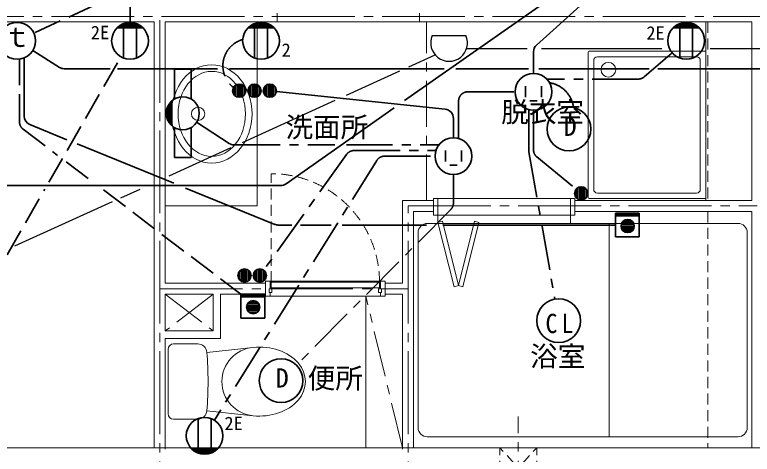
# Model space of a CAD drawing. Units: millimetres at full size, sheet at 1:50; details may follow other scales. Extents: x -9674 to 9699, y -6794 to 6791.
# Drawn here: x -2142 to 1870, y -2247 to 142 of the extents above; entities that cross this region are included whole.
import ezdxf
from ezdxf.enums import TextEntityAlignment as Align

# ---------------------------------------------------------------- set-up
doc = ezdxf.new("R2010")
doc.units = ezdxf.units.MM
doc.header["$LTSCALE"] = 50
for name, pattern in [('CHAIN1', [8, 5, -1, 1, -1]), ('CHAIN2', [12, 9, -1, 1, -1]), ('DASHED1', [1.8, 1.2, -0.6]), ('DASHED3', [4, 3, -1])]:
    doc.linetypes.add(name, pattern=pattern)
for name, color, linetype, lineweight in [('1-0_芯', 134, 'CHAIN2', 9), ('1-2_間仕切', 134, 'Continuous', 9), ('1-3_建具', 134, 'Continuous', 9), ('1-4_仕上げ', 134, 'Continuous', 9), ('1-5_設備', 134, 'Continuous', 9), ('1-7_その他', 134, 'DASHED1', 9), ('1-8_ハッチ', 134, 'Continuous', 9), ('1-C_梁', 134, 'DASHED1', 9), ('1-D_記号', 134, 'CHAIN1', 9), ('2-0_芯', 2, 'Continuous', 35), ('2-E', 2, 'Continuous', 35), ('3-3', 1, 'Continuous', 25), ('3-E', 3, 'Continuous', 35)]:
    doc.layers.add(name, color=color, linetype=linetype, lineweight=lineweight)
doc.layers.add('1-A_文字', color=134, linetype='Continuous')
doc.styles.add('ＭＳ ゴシック', font='')
doc.styles.get('ＭＳ ゴシック').set_extended_font_data('MS Gothic')

msp = doc.modelspace()

# ---------------------------------------------------------------- linework, layer by layer
at = {"layer": '1-0_芯'}
for p, q in [((-8542.5, 132.91), (8067.5, 132.91)), ((-1352.5, -3337.09), (-1352.5, 132.91)), ((-2.5, -897.09), (1897.5, -897.09)), ((-2.5, -3337.09), (-2.5, -897.09)), ((-1352.5, -1347.09), (-2.5, -1347.09))]:
    msp.add_line(p, q, dxfattribs=at)
at = {"layer": '1-2_間仕切'}
for p, q in [((-715, 150.41), (-715, 102.91)), ((60, 150.41), (60, 102.91)), ((-2392.5, 102.91), (-1382.5, 102.91)), ((-1382.5, -2212.09), (-1382.5, 102.91)), ((-1322.5, -1317.09), (-1322.5, 102.91)), ((-1322.5, 102.91), (-715, 102.91)), ((60, 102.91), (1867.5, 102.91)), ((1867.5, 102.91), (1867.5, -867.09)), ((-32.5, -1317.09), (-32.5, -867.09)), ((-32.5, -867.09), (135.5, -867.09)), ((905.5, -867.09), (1867.5, -867.09)), ((27.5, -927.09), (135.5, -927.09)), ((27.5, -927.09), (27.5, -2212.09)), ((905.5, -927.09), (1867.5, -927.09)), ((1867.5, -927.09), (1867.5, -2212.09)), ((-1322.5, -1317.09), (-777.5, -1317.09)), ((-152.5, -1307.09), (-752.5, -1307.09)), ((-127.5, -1317.09), (-32.5, -1317.09)), ((-1322.5, -1577.09), (-1322.5, -1377.09)), ((-1322.5, -1377.09), (-1062.5, -1377.09)), ((-1062.5, -1577.09), (-1062.5, -1377.09)), ((-1022.5, -1617.09), (-1022.5, -1377.09)), ((-1022.5, -1377.09), (-777.5, -1377.09)), ((-127.5, -1377.09), (-32.5, -1377.09)), ((-32.5, -1377.09), (-32.5, -2219.59)), ((-1062.5, -1577.09), (-1322.5, -1577.09)), ((-1022.5, -1617.09), (-1322.5, -1617.09)), ((-1322.5, -2219.59), (-1322.5, -1617.09))]:
    msp.add_line(p, q, dxfattribs=at)
at = {"layer": '1-3_建具'}
for p, q in [((60, 102.91), (-715, 102.91)), ((135.5, -947.09), (135.5, -857.09)), ((160.5, -857.09), (135.5, -857.09)), ((160.5, -857.09), (160.5, -947.09)), ((880.5, -857.09), (160.5, -857.09)), ((880.5, -947.09), (880.5, -857.09)), ((905.5, -857.09), (880.5, -857.09)), ((905.5, -857.09), (905.5, -947.09)), ((160.5, -947.09), (135.5, -947.09)), ((880.5, -947.09), (160.5, -947.09)), ((905.5, -947.09), (880.5, -947.09)), ((184.75, -981.02), (160.5, -987.09)), ((272.07, -1330.27), (184.75, -981.02)), ((272.07, -1330.27), (359.38, -981.02)), ((359.38, -981.02), (383.63, -987.09)), ((-777.5, -1307.09), (-777.5, -1387.09)), ((-752.5, -1307.09), (-777.5, -1307.09)), ((-752.5, -1347.09), (-752.5, -1307.09)), ((-747.5, -1342.09), (-747.5, -1312.09)), ((-747.5, -1312.09), (-157.5, -1312.09)), ((-157.5, -1312.09), (-157.5, -1342.09)), ((-127.5, -1307.09), (-152.5, -1307.09)), ((-152.5, -1347.09), (-152.5, -1307.09)), ((-127.5, -1307.09), (-127.5, -1387.09)), ((-757.5, -1347.09), (-757.5, -1367.09)), ((-742.5, -1347.09), (-757.5, -1347.09)), ((-157.5, -1342.09), (-747.5, -1342.09)), ((-742.5, -1367.09), (-742.5, -1347.09)), ((-162.5, -1347.09), (-162.5, -1367.09)), ((272.07, -1330.27), (247.81, -1336.34)), ((272.07, -1330.27), (296.32, -1336.34)), ((-752.5, -1387.09), (-777.5, -1387.09)), ((-757.5, -1367.09), (-742.5, -1367.09)), ((-752.5, -1387.09), (-752.5, -1367.09)), ((-752.5, -1387.09), (-152.5, -1387.09)), ((-162.5, -1367.09), (-147.5, -1367.09)), ((-152.5, -1387.09), (-152.5, -1367.09)), ((-127.5, -1387.09), (-152.5, -1387.09))]:
    msp.add_line(p, q, dxfattribs=at)
at = {"layer": '1-3_建具', "linetype": 'DASHED1'}
msp.add_line((-747.5, -1312.09), (-747.5, -722.09), dxfattribs=at)
at = {"layer": '1-3_建具'}
msp.add_lwpolyline([(-147.5, -1367.09), (-147.5, -1347.09), (-162.5, -1347.09)], dxfattribs=at)
at = {"layer": '1-3_建具', "linetype": 'DASHED1'}
msp.add_arc((-747.5, -1312.09), 590, 0, 90, dxfattribs=at)
at = {"layer": '1-4_仕上げ'}
msp.add_line((-232.5, -1387.09), (-232.5, -2212.09), dxfattribs=at)
at = {"layer": '1-5_設備'}
for p, q in [((1617.5, 102.91), (1617.5, -867.09)), ((977.5, -852.09), (977.5, -62.09)), ((982.5, -57.09), (1617.5, -57.09)), ((1007.5, -807.09), (1007.5, -107.09)), ((1027.5, -87.09), (1567.5, -87.09)), ((1587.5, -807.09), (1587.5, -107.09)), ((1567.5, -827.09), (1027.5, -827.09)), ((1617.5, -857.09), (982.5, -857.09)), ((160.5, -947.09), (160.5, -992.09)), ((880.5, -947.09), (880.5, -992.09)), ((102.5, -992.09), (1792.5, -992.09)), ((160.5, -987.09), (247.81, -1336.34)), ((383.63, -987.09), (296.32, -1336.34)), ((1092.5, -992.09), (1092.5, -2152.09)), ((52.5, -1042.09), (52.5, -2102.09)), ((1842.5, -2102.09), (1842.5, -1042.09)), ((-1307.5, -1677.09), (-1307.5, -2027.09)), ((-1277.5, -1647.09), (-1146.25, -1647.09)), ((-1096.41, -1693.09), (-845.35, -1666.44)), ((-1096.41, -2011.08), (-845.35, -2037.74)), ((-1277.5, -2057.09), (-1146.25, -2057.09)), ((1792.5, -2152.09), (102.5, -2152.09))]:
    msp.add_line(p, q, dxfattribs=at)
msp.add_lwpolyline([(-1322.5, -897.09), (-822.5, -897.09), (-822.5, 102.91)], dxfattribs=at)
for centre, radius in [((1087.5, -157.09), 40), ((-1144.26, -397.09), 36)]:
    msp.add_circle(centre, radius, dxfattribs=at)
for centre, radius, start, end in [((982.5, -62.09), 5, 90, 180), ((1027.5, -107.09), 20, 90, 180), ((1567.5, -107.09), 20, 0, 90), ((1027.5, -807.09), 20, 180, 270), ((1567.5, -807.09), 20, 270, 0), ((982.5, -852.09), 5, 180, 270), ((102.5, -1042.09), 50, 90, 180), ((1792.5, -1042.09), 50, 0, 90), ((-1277.5, -1677.09), 30, 90, 180), ((-1146.25, -1697.09), 50, 4.58409, 90), ((-828.23, -1852.09), 186.44, 95.26901, 264.731), ((-3079.44, -1852.09), 1989.39, 355.41592, 4.58409), ((-1277.5, -2027.09), 30, 180, 270), ((-1146.25, -2007.09), 50, 270, 355.41592), ((102.5, -2102.09), 50, 180, 270), ((1792.5, -2102.09), 50, 270, 0)]:
    msp.add_arc(centre, radius, start, end, dxfattribs=at)
for major_axis, ratio in [((0, 267), 0.8202), ((0, 231), 0.7922)]:
    msp.add_ellipse((-1069.86, -397.09), major_axis=major_axis, ratio=ratio, dxfattribs=at)
msp.add_ellipse((-810.31, -1852.09), major_axis=(250, 0), ratio=0.75, start_param=4.5717765, end_param=7.9945944, dxfattribs=at)
at = {"layer": '1-7_その他', "linetype": 'CHAIN1'}
for p, q in [((-1322.5, -1377.09), (-1062.5, -1577.09)), ((-1062.5, -1377.09), (-1322.5, -1577.09)), ((-32.5, -2212.09), (-232.5, -1387.09)), ((597.5, -2532.09), (597.5, -2042.09))]:
    msp.add_line(p, q, dxfattribs=at)
at = {"layer": '1-7_その他'}
for p, q in [((497.5, -2432.09), (497.5, -2212.09)), ((497.5, -2432.09), (697.5, -2212.09)), ((697.5, -2432.09), (497.5, -2212.09)), ((697.5, -2432.09), (697.5, -2212.09))]:
    msp.add_line(p, q, dxfattribs=at)
at = {"layer": '1-8_ハッチ'}
msp.add_line((5672.5, -2212.09), (-6707.5, -2212.09), dxfattribs=at)
at = {"layer": '1-C_梁'}
for p, q in [((1627.5, 102.91), (1627.5, -867.09)), ((1627.5, -927.09), (1627.5, -2212.09))]:
    msp.add_line(p, q, dxfattribs=at)
at = {"layer": '1-D_記号'}
msp.add_line((97.5, -867.09), (97.5, 102.91), dxfattribs=at)
at = {"layer": '2-0_芯'}
for p, q in [((-21.15, -325.05), (1483.47, 730.33)), ((696.76, -23.13), (1483.47, 685.49)), ((-1514.53, 255.36), (-1514.53, 99.8)), ((-1567.21, 84.79), (-1461.85, 84.79)), ((-1555.99, 90.79), (-1473.06, 90.79)), ((-1549.53, 93.47), (-1549.53, -93.92)), ((-1538.85, 96.79), (-1490.21, 96.79)), ((-1479.53, 93.47), (-1479.53, -93.92)), ((-749.12, 85.12), (-854.48, 85.12)), ((-760.34, 91.12), (-843.27, 91.12)), ((-836.8, 93.8), (-836.8, -93.6)), ((-777.48, 97.12), (-826.12, 97.12)), ((-766.8, 93.8), (-766.8, -93.6)), ((1563.57, 85.12), (1458.21, 85.12)), ((1552.35, 91.12), (1469.42, 91.12)), ((1475.89, 93.8), (1475.89, -93.6)), ((1535.21, 97.12), (1486.57, 97.12)), ((1545.89, 93.8), (1545.89, -93.6)), ((-1585.94, 69.79), (-1443.11, 69.79)), ((-1582.87, 72.79), (-1446.19, 72.79)), ((-1575.84, 78.79), (-1453.22, 78.79)), ((-730.39, 70.11), (-873.22, 70.11)), ((-733.46, 73.12), (-870.15, 73.12)), ((-740.49, 79.12), (-863.11, 79.12)), ((1582.3, 70.11), (1439.47, 70.11)), ((1579.23, 73.12), (1442.54, 73.12)), ((1572.2, 79.12), (1449.58, 79.12)), ((680.22, -60.28), (680.22, -177.07)), ((-940.25, -240.61), (-940.25, -301.53)), ((-930.65, -236.36), (-930.65, -305.77)), ((-921.05, -235.06), (-921.05, -307.07)), ((-911.45, -236.36), (-911.45, -305.77)), ((-901.84, -240.61), (-901.84, -301.53)), ((-856.9, -240.61), (-856.9, -301.53)), ((-847.3, -236.36), (-847.3, -305.77)), ((-837.7, -235.06), (-837.7, -307.07)), ((-828.1, -236.36), (-828.1, -305.77)), ((-818.5, -240.61), (-818.5, -301.53)), ((-773.55, -240.61), (-773.55, -301.53)), ((-763.95, -236.36), (-763.95, -305.77)), ((-754.35, -235.06), (-754.35, -307.07)), ((-744.75, -236.36), (-744.75, -305.77)), ((-735.15, -240.61), (-735.15, -301.53)), ((-949.85, -249.46), (-949.85, -292.67)), ((-892.24, -249.46), (-892.24, -292.67)), ((-866.51, -249.46), (-866.51, -292.67)), ((-808.89, -249.46), (-808.89, -292.67)), ((-783.16, -249.46), (-783.16, -292.67)), ((-725.55, -249.46), (-725.55, -292.67)), ((199.79, -372.03), (-718.54, -274.86)), ((-1307.42, -435.43), (-1307.42, -352.3)), ((-1301.42, -445.32), (-1301.42, -342.2)), ((-1295.42, -452.98), (-1295.42, -334.53)), ((-1289.42, -459.22), (-1289.42, -328.3)), ((-1286.42, -461.93), (-1286.42, -325.59)), ((-1313.42, -421.02), (-1313.42, -366.5)), ((-666.06, -777.4), (-77.13, -364.31)), ((244.53, -421.75), (244.53, -526.69)), ((-1272.64, -633.81), (-1272.64, -471.72)), ((-1182.62, -471.72), (-1182.62, -633.81)), ((-1182.62, -633.81), (-1272.64, -633.81)), ((-694.77, -786.46), (-2807.44, -786.46)), ((919.99, -798.98), (919.99, -859.9)), ((929.59, -794.74), (929.59, -864.14)), ((939.2, -793.43), (939.2, -865.45)), ((948.8, -794.74), (948.8, -864.14)), ((958.4, -798.98), (958.4, -859.9)), ((910.39, -807.84), (910.39, -851.04)), ((968, -807.84), (968, -851.04)), ((-901.23, -1241.1), (-901.23, -1310.51)), ((-891.63, -1239.8), (-891.63, -1311.82)), ((-882.03, -1241.1), (-882.03, -1310.51)), ((-817.89, -1241.1), (-817.89, -1310.51)), ((-808.28, -1239.8), (-808.28, -1311.82)), ((-798.68, -1241.1), (-798.68, -1310.51)), ((-920.44, -1254.2), (-920.44, -1297.41)), ((-910.84, -1245.35), (-910.84, -1306.27)), ((-872.43, -1245.35), (-872.43, -1306.27)), ((-862.83, -1254.2), (-862.83, -1297.41)), ((-837.09, -1254.2), (-837.09, -1297.41)), ((-827.49, -1245.35), (-827.49, -1306.27)), ((-789.08, -1245.35), (-789.08, -1306.27)), ((-779.48, -1254.2), (-779.48, -1297.41)), ((-1143.81, -2240.46), (-1143.81, -2053.07)), ((-1073.81, -2240.46), (-1073.81, -2053.07)), ((-1037.4, -2216.78), (-1180.23, -2216.78)), ((-1040.47, -2219.79), (-1177.15, -2219.79)), ((-1047.5, -2225.79), (-1170.12, -2225.79)), ((-1056.13, -2231.79), (-1161.49, -2231.79)), ((-1067.35, -2237.79), (-1150.28, -2237.79)), ((-1084.49, -2243.79), (-1133.13, -2243.79))]:
    msp.add_line(p, q, dxfattribs=at)
at = {"layer": '2-0_芯', "linetype": 'CHAIN1'}
for p, q in [((1282.07, -195.84), (1434.91, -64.96)), ((1249.55, -207.86), (752.4, -207.86)), ((322.81, -277.07), (580.23, -277.07)), ((272.81, -327.07), (272.81, -530.78)), ((654.71, -595.53), (654.71, -373.75)), ((680.22, -592.75), (680.22, -377.06)), ((-974.91, -557.81), (-1152.12, -442.77)), ((-947.68, -565.87), (-400.91, -565.87)), ((-336.94, -565.87), (165.16, -565.87)), ((-295.57, -596.28), (149.27, -596.28)), ((-336.21, -617.15), (-787.31, -1246.54)), ((-129.86, -626.69), (144.53, -626.69)), ((655.47, -604.19), (796.18, -1404.08)), ((698.45, -631.36), (911.39, -806.56)), ((-172.25, -650.16), (-1055.75, -2061.98)), ((244.53, -881.41), (244.53, -726.68)), ((230.03, -916.62), (-609.17, -1762.67))]:
    msp.add_line(p, q, dxfattribs=at)
at = {"layer": '2-0_芯'}
msp.add_lwpolyline([(-1272.64, -315.8), (-1272.64, -153.71), (-1182.62, -153.71), (-1182.62, -315.8)], dxfattribs=at)
for centre, radius in [((-1514.53, -0.22), 100.02), ((-801.8, 0.1), 100.02), ((1510.89, 0.1), 100.02), ((680.22, -277.07), 100), ((-921.05, -271.07), 36.01), ((-837.7, -271.07), 36.01), ((-754.35, -271.07), 36.01), ((-1227.63, -393.76), 90.02), ((244.53, -626.69), 100), ((939.2, -829.44), 36.01), ((-891.63, -1275.81), 36.01), ((-808.28, -1275.81), 36.01), ((-1108.81, -2146.77), 100.02)]:
    msp.add_circle(centre, radius, dxfattribs=at)
at = {"layer": '2-0_芯', "linetype": 'CHAIN1'}
for centre, radius, start, end in [((-861.43, -135.48), 148.11, 105.72973, 232.29939), ((1249.55, -157.86), 50, 270, 310.57453), ((741.58, -383.63), 158.1, 7.48299, 80.7004), ((322.81, -327.07), 50, 90, 180), ((-947.68, -515.87), 50, 237.01193, 270), ((-295.57, -646.28), 50, 90, 144.36985), ((704.71, -595.53), 50, 180, 189.97717), ((730.22, -592.75), 50, 180, 230.55299), ((-129.86, -676.69), 50, 90, 147.96194), ((194.53, -881.41), 50, 315.23301, 360)]:
    msp.add_arc(centre, radius, start, end, dxfattribs=at)
at = {"layer": '2-0_芯'}
for centre, start, end in [((730.22, -60.28), 132.01048, 180), ((194.53, -421.75), 0, 83.95974), ((-694.77, -736.46), 270, 305.04672)]:
    msp.add_arc(centre, 50, start, end, dxfattribs=at)
at = {"layer": '2-E', "linetype": 'DASHED3'}
for p, q in [((-1956.67, -768.84), (-1564.4, -86.92)), ((-2681.61, -2029.09), (-1978.67, -807.09))]:
    msp.add_line(p, q, dxfattribs=at)
at = {"layer": '2-E'}
for p, q in [((637.15, -247.07), (637.15, -307.07)), ((723.29, -247.07), (723.29, -307.07)), ((700.22, -326.4), (660.22, -326.4)), ((201.45, -596.69), (201.45, -656.69)), ((287.6, -596.69), (287.6, -656.69)), ((264.53, -676.02), (224.53, -676.02))]:
    msp.add_line(p, q, dxfattribs=at)
for centre in [(873.35, -479.15), (816.76, -1521.06), (-692.82, -1847)]:
    msp.add_circle(centre, 118.77, dxfattribs=at)
at = {"layer": '3-3'}
for p, q in [((129.45, 29), (312.82, 29)), ((1.95, -140.69), (144.85, -75.7)), ((316.56, -41.01), (645.95, -41.01)), ((722.76, -41.01), (1378.76, -41.01)), ((1640.33, -41.01), (2190.72, -41.01)), ((-337.15, -294.89), (-47.06, -162.98)), ((-902.39, -551.94), (-398.35, -322.73)), ((-1301.99, -733.66), (-964.1, -580)), ((-1563.84, -852.74), (-1459.85, -805.45)), ((-2140.49, -1114.97), (-1609.57, -873.54))]:
    msp.add_line(p, q, dxfattribs=at)
msp.add_arc((221.14, -11), 100.03, 156.4305, 23.56947, dxfattribs=at)
at = {"layer": '3-E', "linetype": 'DASHED3'}
for p, q in [((-1530.15, 275.1), (-2037.88, 41.84)), ((-2115.78, -440.46), (-2115.78, -99.06)), ((-2095.96, -480.32), (-1908.18, -622.51)), ((-1862.69, -656.96), (-1713.26, -770.11)), ((-1659.57, -810.77), (-911.77, -1377.01))]:
    msp.add_line(p, q, dxfattribs=at)
at = {"layer": '3-E'}
for p, q in [((-1898.68, -144.17), (-2044.03, -53.03)), ((-2090.32, -408.91), (-2090.32, -92.23)), ((-1622.58, -151.8), (-1872.12, -151.8)), ((-1038.34, -151.8), (-1581.98, -151.8)), ((194.38, -151.8), (-973.29, -151.8)), ((653.8, -151.8), (257.12, -151.8)), ((1309.75, -151.8), (709.16, -151.8)), ((3783.2, -151.8), (1355.88, -151.8)), ((-2059.18, -455.22), (-1857.52, -537.35)), ((-1802.74, -559.66), (-1275.73, -774.29)), ((-1212.07, -800.21), (-727.58, -997.52)), ((1125.44, -936.22), (1125.44, -1066.22)), ((1255.44, -936.22), (1125.44, -936.22)), ((1255.44, -941.22), (1125.44, -941.22)), ((1255.44, -946.22), (1125.44, -946.22)), ((1255.44, -951.22), (1125.44, -951.22)), ((1255.44, -1066.22), (1255.44, -936.22)), ((-708.72, -1001.22), (-634.25, -1001.22)), ((-588.12, -1001.22), (-421.12, -1001.22)), ((-360.22, -1001.22), (97.43, -1001.22)), ((187.85, -1001.22), (1125.44, -1001.22)), ((1157.58, -997), (1226.99, -997)), ((1161.83, -987.4), (1222.75, -987.4)), ((1170.68, -977.79), (1213.89, -977.79)), ((1156.28, -1006.6), (1228.29, -1006.6)), ((1157.58, -1016.2), (1226.99, -1016.2)), ((1161.83, -1025.8), (1222.75, -1025.8)), ((1170.68, -1035.41), (1213.89, -1035.41)), ((1125.44, -1066.22), (1255.44, -1066.22)), ((-911.77, -1377.01), (-911.77, -1507.01)), ((-781.77, -1377.01), (-911.77, -1377.01)), ((-781.77, -1382.01), (-911.77, -1382.01)), ((-781.77, -1387.01), (-911.77, -1387.01)), ((-781.77, -1392.01), (-911.77, -1392.01)), ((-781.77, -1507.01), (-781.77, -1377.01)), ((-879.63, -1437.79), (-810.22, -1437.79)), ((-875.38, -1428.19), (-814.46, -1428.19)), ((-866.53, -1418.59), (-823.32, -1418.59)), ((-880.93, -1447.4), (-808.92, -1447.4)), ((-879.63, -1457), (-810.22, -1457)), ((-875.38, -1466.6), (-814.46, -1466.6)), ((-866.53, -1476.2), (-823.32, -1476.2)), ((-911.77, -1507.01), (-781.77, -1507.01))]:
    msp.add_line(p, q, dxfattribs=at)
for centre, radius in [((-2128.75, 0.09), 100), ((1192.29, -1006.6), 36.01), ((-844.92, -1447.4), 36.01)]:
    msp.add_circle(centre, radius, dxfattribs=at)
for centre, start, end in [((-1872.12, -101.8), 237.91116, 270), ((-2040.32, -408.91), 180, 247.84099), ((-708.72, -951.22), 247.84099, 270)]:
    msp.add_arc(centre, 50, start, end, dxfattribs=at)
at = {"layer": '3-E', "linetype": 'DASHED3'}
msp.add_arc((-2065.78, -440.46), 50, 180, 232.86642, dxfattribs=at)

# ---------------------------------------------------------------- texts
at = {"layer": '1-A_文字', "style": 'ＭＳ ゴシック'}
for s, p in [('脱衣室', (504.78, -475.45)), ('洗面所', (-668.79, -557.19)), ('浴室', (662.15, -1802.65)), ('便所', (-547.86, -1922.27))]:
    msp.add_text(s, height=110, dxfattribs=at).set_placement(p, align=Align.BOTTOM_LEFT)
at = {"layer": '2-0_芯', "color": 7, "style": 'ＭＳ ゴシック'}
for s, p in [('2E', (-1727.55, -13.54)), ('2E', (1293.95, -16.01)), ('2', (-690.07, -108.95)), ('2E', (-1000.87, -2138))]:
    msp.add_text(s, height=73.31, dxfattribs=at).set_placement(p, align=Align.BOTTOM_LEFT)
at = {"layer": '2-E', "color": 7, "style": 'ＭＳ ゴシック'}
for s, height, p in [('ｔ', 110, (-2203.75, -65.84)), ('D', 104.5, (843.83, -548.06)), ('D', 104.5, (-722.34, -1915.9))]:
    msp.add_text(s, height=height, dxfattribs=at).set_placement(p, align=Align.BOTTOM_LEFT)
at = {"layer": '2-E', "color": 7, "insert": (745.68, -1589.96), "char_height": 104.5, "attachment_point": 7, "style": 'ＭＳ ゴシック'}
msp.add_mtext('\\T1.36;\\W0.9;CL', dxfattribs=at)

doc.saveas('drawing.dxf')
